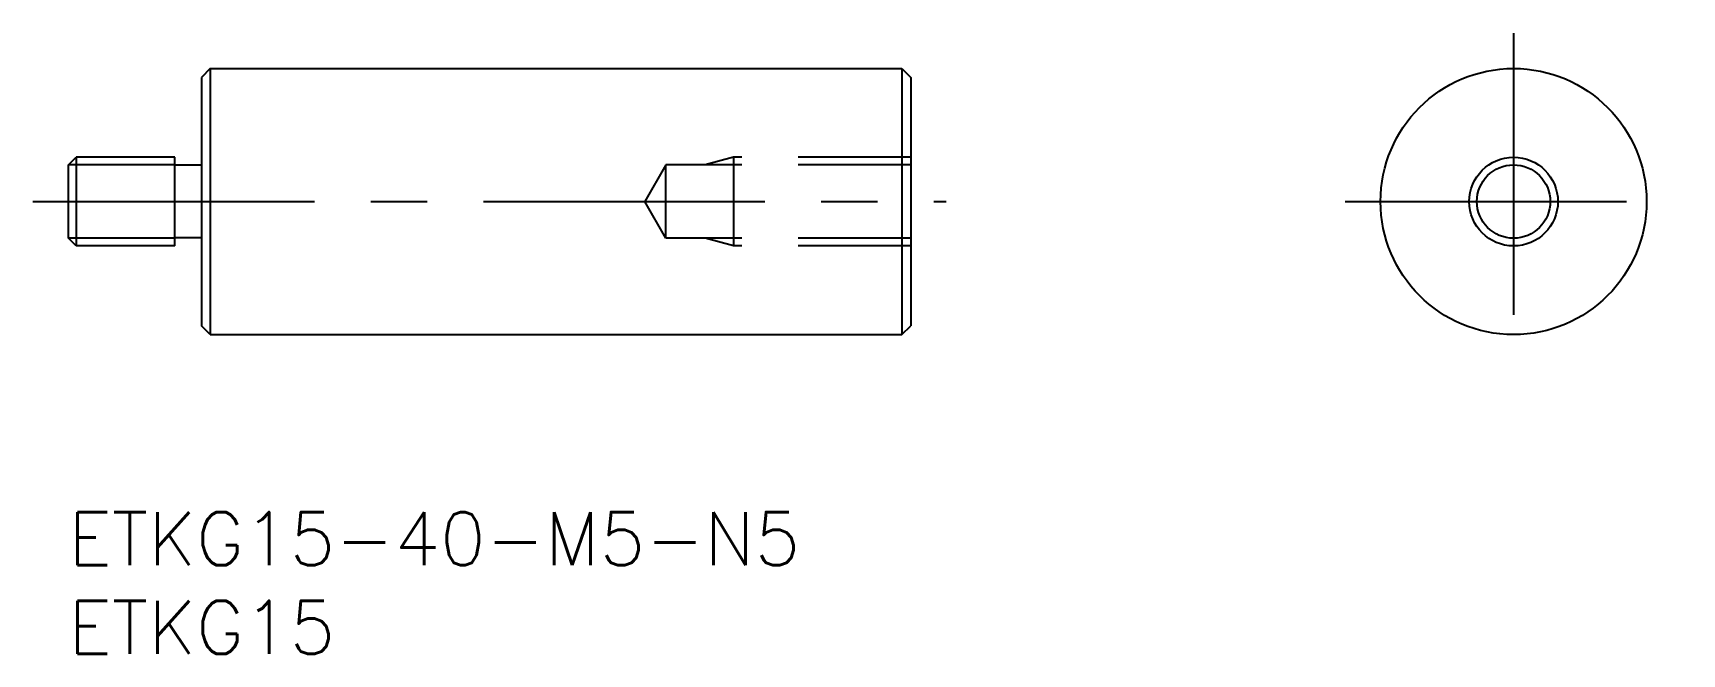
# Model space of a CAD drawing. Extents: x -2 to 91, y -8 to 27.
import ezdxf

# ---------------------------------------------------------------- set-up
doc = ezdxf.new("R2010")
doc.units = 0
doc.header["$LTSCALE"] = 0.5
doc.linetypes.add('CENTER', pattern=[50.8, 31.75, -6.35, 6.35, -6.35])
doc.linetypes.add('DASHED', pattern=[19.05, 12.7, -6.35])
for name, color, linetype in [('MSM_CENTER', 1, 'CENTER'), ('MSM_CONTINUOUS', 7, 'CONTINUOUS'), ('MSM_DASHED', 4, 'DASHED'), ('MSM_NARROW', 5, 'CONTINUOUS'), ('MSM_PART_NUMBER', 7, 'CONTINUOUS')]:
    doc.layers.add(name, color=color, linetype=linetype)
doc.styles.get("Standard").update_dxf_attribs({"font": 'txt.shx', "height": 3, "bigfont": 'bigfont.shx'})

# ---------------------------------------------------------------- blocks, each defined once
blk = doc.blocks.new('*U4')
at = {"layer": 'MSM_PART_NUMBER'}
blk.add_text('ETKG15-40-M5-N5', height=3, dxfattribs=at).set_placement((0, -3))
blk = doc.blocks.new('*U5')
at = {"layer": 'MSM_PART_NUMBER'}
blk.add_text('ETKG15', height=3, dxfattribs=at).set_placement((0, -8))

msp = doc.modelspace()

# ---------------------------------------------------------------- linework, layer by layer
at = {"layer": 'MSM_CENTER'}
for p, q in [((81.5, 27), (81.5, 8)), ((-2, 17.5), (49.5, 17.5)), ((72, 17.5), (91, 17.5))]:
    msp.add_line(p, q, dxfattribs=at)
at = {"layer": 'MSM_CONTINUOUS'}
for p, q in [((8, 25), (7.5, 24.5)), ((7.5, 24.5), (7.5, 10.5)), ((8, 25), (47, 25)), ((8, 25), (8, 10)), ((47, 25), (47, 10)), ((47, 25), (47.5, 24.5)), ((47.5, 24.5), (47.5, 10.5)), ((0, 19.567), (0.433, 20)), ((0, 15.433), (0, 19.567)), ((6, 20), (0.433, 20)), ((0.433, 20), (0.433, 15)), ((6, 15), (6, 20)), ((7.5, 19.55), (6, 19.55)), ((0.433, 15), (0, 15.433)), ((6, 15), (0.433, 15)), ((7.5, 15.45), (6, 15.45)), ((8, 10), (7.5, 10.5)), ((47, 10), (47.5, 10.5)), ((8, 10), (47, 10))]:
    msp.add_line(p, q, dxfattribs=at)
for radius in [7.5, 2.067]:
    msp.add_circle((81.5, 17.5), radius, dxfattribs=at)
at = {"layer": 'MSM_DASHED'}
for p, q in [((33.693, 19.567), (32.5, 17.5)), ((47.5, 19.567), (33.693, 19.567)), ((33.693, 15.433), (33.693, 19.567)), ((37.5, 20), (35.9, 19.567)), ((47.5, 20), (37.5, 20)), ((37.5, 20), (37.5, 15)), ((33.693, 15.433), (32.5, 17.5)), ((47.5, 15.433), (33.693, 15.433)), ((37.5, 15), (35.9, 15.433)), ((47.5, 15), (37.5, 15))]:
    msp.add_line(p, q, dxfattribs=at)
at = {"layer": 'MSM_NARROW'}
for p, q in [((6, 19.567), (0, 19.567)), ((6, 15.433), (0, 15.433))]:
    msp.add_line(p, q, dxfattribs=at)
msp.add_circle((81.5, 17.5), 2.5, dxfattribs=at)

# ---------------------------------------------------------------- block references
at = {"layer": 'MSM_CONTINUOUS'}
for name in ['*U4', '*U5']:
    msp.add_blockref(name, (0, 0), dxfattribs=at)

doc.saveas('drawing.dxf')
